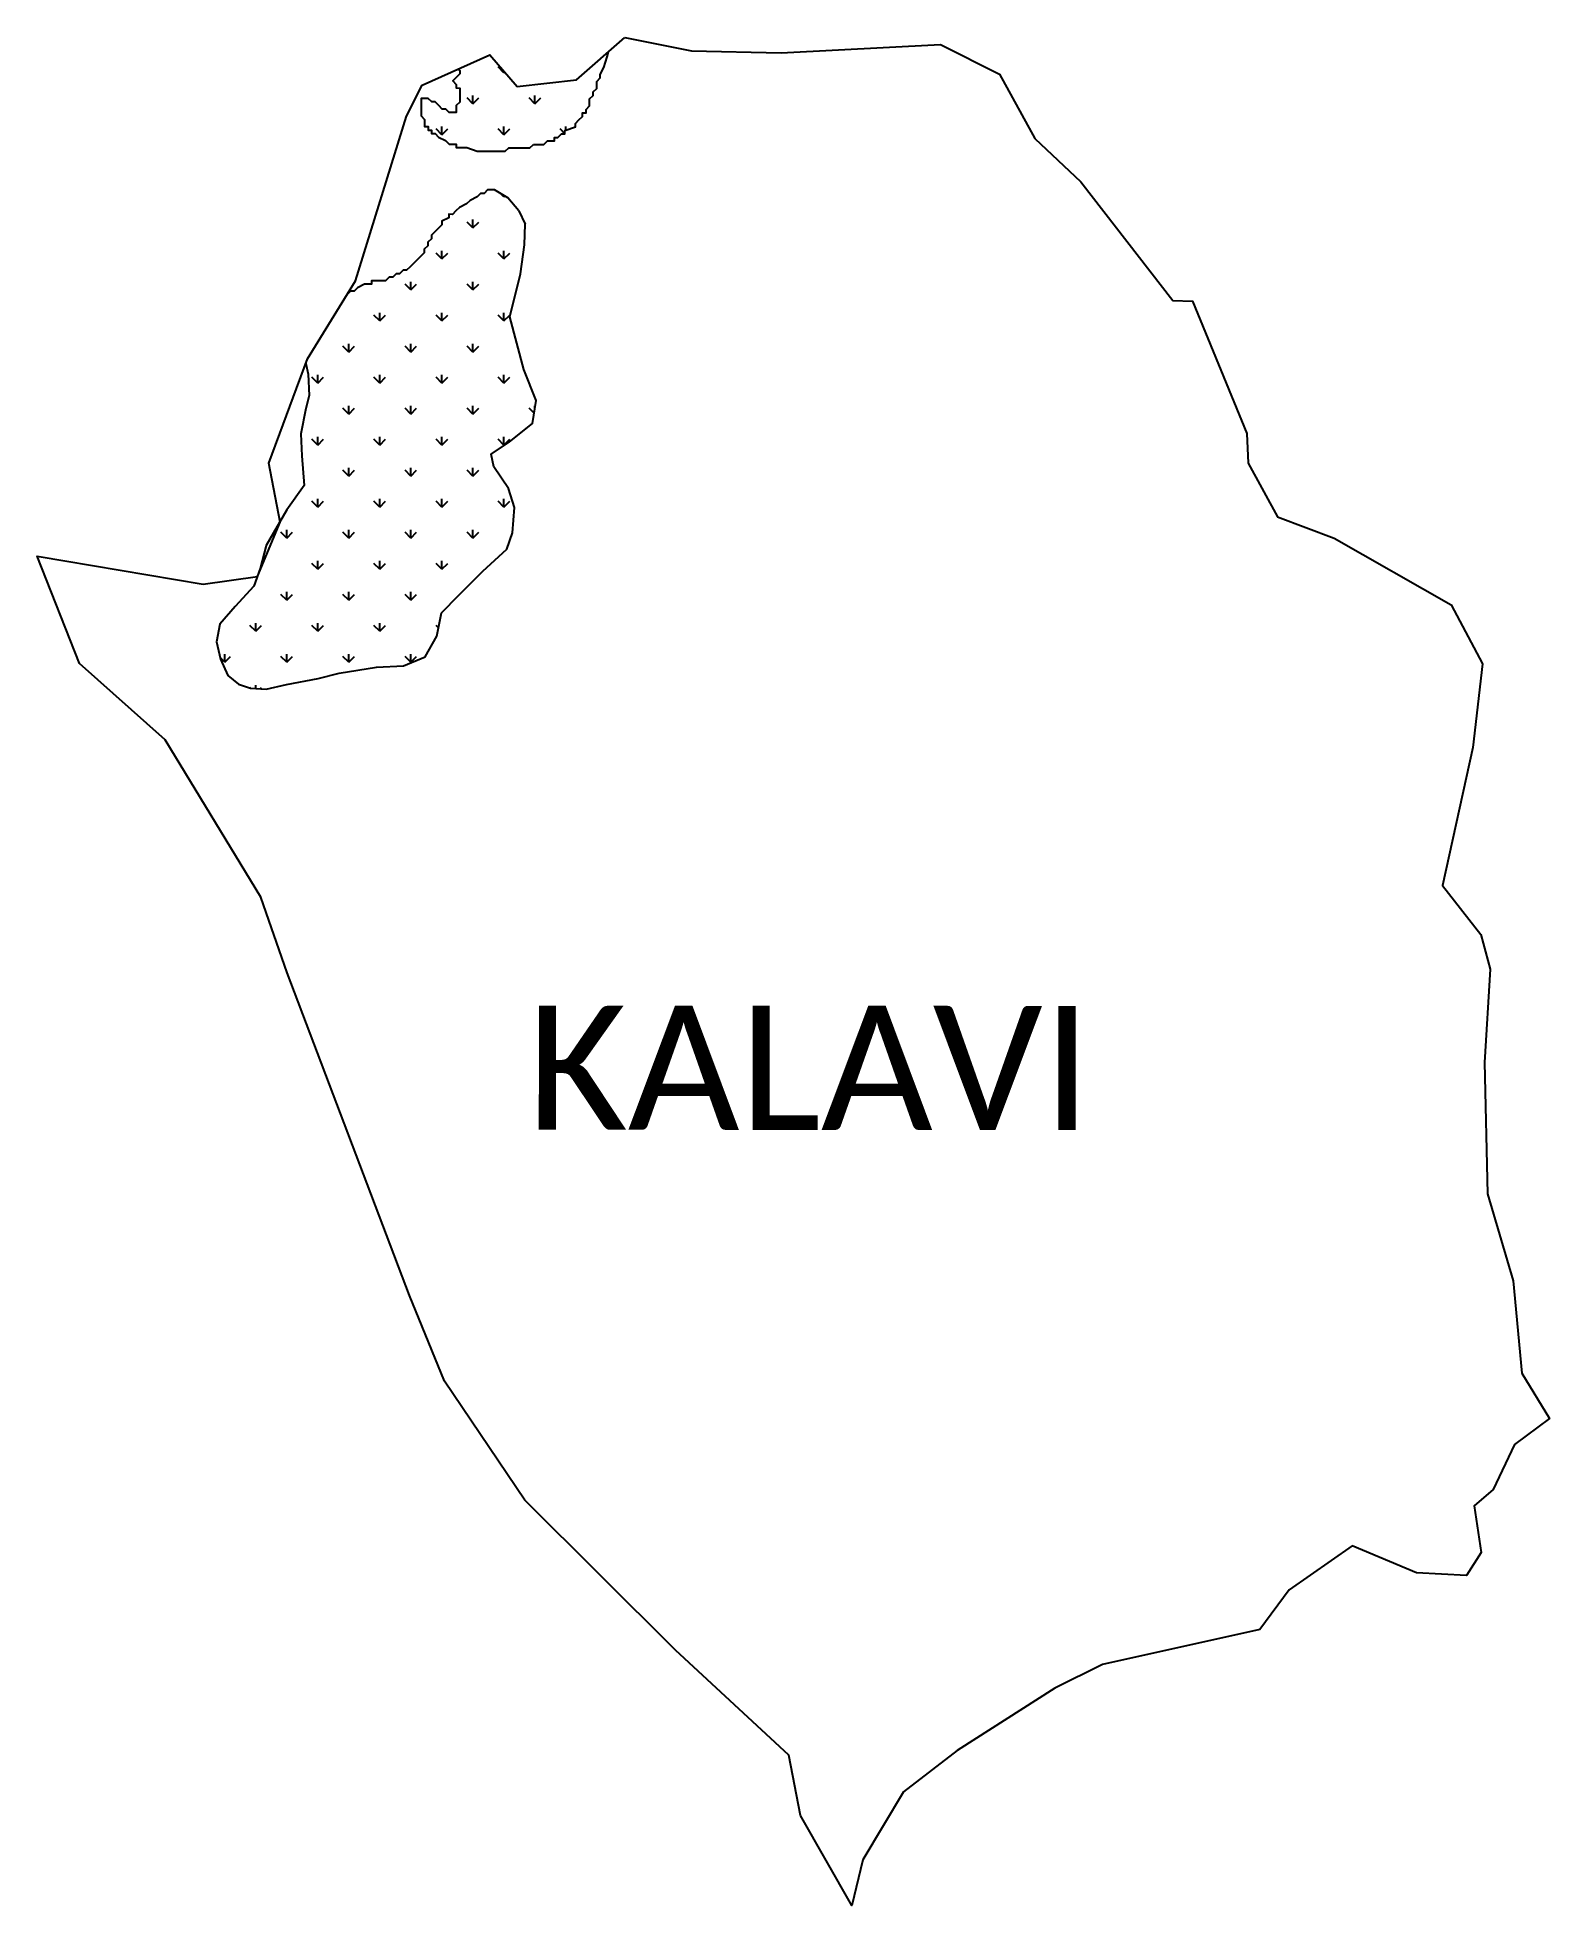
# Model space of a CAD drawing. Header units: metres. Extents: x 348792 to 350543, y 1757901 to 1760063.
import ezdxf

# ---------------------------------------------------------------- set-up
doc = ezdxf.new("R2010")
doc.units = ezdxf.units.M
doc.layers.add('MANGROOVES', color=112, linetype='Continuous')
doc.layers.add('VILLAGE NAME', color=250, linetype='Continuous')

msp = doc.modelspace()

# ---------------------------------------------------------------- linework, layer by layer
at = {"color": 3}
for points in [[(349472.1, 1760063.4), (349549.1, 1760047.6), (349652.8, 1760045.3), (349837.5, 1760055.2), (349905.7, 1760020.7), (349946.8, 1759946.2), (350000, 1759896.3), (350053.3, 1759827.5), (350106.6, 1759758.6), (350129.4, 1759758.1), (350192.3, 1759604.7), (350193.6, 1759570.6), (350227.6, 1759508.2), (350293.2, 1759483.5), (350428.6, 1759406.3), (350464.9, 1759338.3), (350453.9, 1759241.4), (350418.7, 1759081.7), (350463.1, 1759024.6), (350473.8, 1758984.6), (350467.4, 1758876.7), (350470.6, 1758724.6), (350500.4, 1758624), (350510.6, 1758517.1), (350542.7, 1758464.6), (350502, 1758434.3), (350477.5, 1758382.1), (350455.3, 1758363.4), (350463.5, 1758309.2), (350446.3, 1758282.7), (350388.5, 1758285.8), (350314, 1758317.1), (350241.3, 1758266.1), (350207.2, 1758220.1), (350025.2, 1758179.8), (349969.9, 1758152.3), (349856.7, 1758080), (349794.8, 1758032.2), (349747.4, 1757953.4), (349734.7, 1757900.5), (349675.2, 1758005), (349662, 1758074.7), (349530.6, 1758196.4), (349356.1, 1758369.9), (349263.1, 1758507.5), (349222.5, 1758606.7), (349081.1, 1758980.4), (349050.4, 1759067.9), (348939.9, 1759250.1), (348840.7, 1759338.4), (348791.8, 1759462.7), (348983.8, 1759430.5), (349046.7, 1759439.3), (349073, 1759502.1), (349059.7, 1759570.5), (349104.5, 1759691.1), (349160.3, 1759781.7), (349219.2, 1759972.2), (349237.5, 1760007.9), (349315.8, 1760043.3), (349347.4, 1760006.5), (349415.9, 1760014.3)], [(349415.9, 1760014.3), (349472.1, 1760063.4)]]:
    msp.add_lwpolyline(points, dxfattribs=at)
at = {"layer": 'MANGROOVES', "linetype": 'Continuous'}
for p, q in [((349332, 1760022.4), (349325.2, 1760029.2)), ((349332, 1760022.4), (349332, 1760024.5)), ((349332, 1760022.4), (349332.9, 1760023.4)), ((349296, 1759986.5), (349289.3, 1759993.3)), ((349296, 1759986.5), (349296, 1759996)), ((349296, 1759986.5), (349302.8, 1759993.3)), ((349367.9, 1759986.5), (349361.1, 1759993.3)), ((349367.9, 1759986.5), (349367.9, 1759996)), ((349367.9, 1759986.5), (349374.6, 1759993.3)), ((349260.1, 1759950.6), (349253.4, 1759957.3)), ((349260.1, 1759950.6), (349260.1, 1759960.1)), ((349260.1, 1759950.6), (349266.9, 1759957.3)), ((349332, 1759950.6), (349325.2, 1759957.3)), ((349332, 1759950.6), (349332, 1759960.1)), ((349332, 1759950.6), (349338.7, 1759957.3)), ((349402.7, 1759951.7), (349397.1, 1759957.3)), ((349403.8, 1759956), (349403.8, 1759960.1)), ((349332, 1759878.8), (349327.9, 1759882.8)), ((349332, 1759878.8), (349332, 1759880.3)), ((349332, 1759878.8), (349332.9, 1759879.7)), ((349296, 1759842.8), (349289.3, 1759849.6)), ((349296, 1759842.8), (349296, 1759852.4)), ((349296, 1759842.8), (349302.8, 1759849.6)), ((349260.1, 1759806.9), (349253.4, 1759813.6)), ((349260.1, 1759806.9), (349260.1, 1759816.4)), ((349260.1, 1759806.9), (349266.9, 1759813.6)), ((349332, 1759806.9), (349325.2, 1759813.6)), ((349332, 1759806.9), (349332, 1759816.4)), ((349332, 1759806.9), (349338.7, 1759813.6)), ((349224.2, 1759771), (349217.5, 1759777.7)), ((349224.2, 1759771), (349224.2, 1759780.5)), ((349224.2, 1759771), (349230.9, 1759777.7)), ((349296, 1759771), (349289.3, 1759777.7)), ((349296, 1759771), (349296, 1759780.5)), ((349296, 1759771), (349302.8, 1759777.7)), ((349188.3, 1759735.1), (349181.5, 1759741.8)), ((349188.3, 1759735.1), (349188.3, 1759744.6)), ((349188.3, 1759735.1), (349195, 1759741.8)), ((349260.1, 1759735.1), (349253.4, 1759741.8)), ((349260.1, 1759735.1), (349260.1, 1759744.6)), ((349260.1, 1759735.1), (349266.9, 1759741.8)), ((349332, 1759735.1), (349325.2, 1759741.8)), ((349332, 1759735.1), (349332, 1759744.6)), ((349332, 1759735.1), (349338.7, 1759741.8)), ((349152.4, 1759699.1), (349145.6, 1759705.9)), ((349152.4, 1759699.1), (349152.4, 1759708.7)), ((349152.4, 1759699.1), (349159.1, 1759705.9)), ((349224.2, 1759699.1), (349217.5, 1759705.9)), ((349224.2, 1759699.1), (349224.2, 1759708.7)), ((349224.2, 1759699.1), (349230.9, 1759705.9)), ((349296, 1759699.1), (349289.3, 1759705.9)), ((349296, 1759699.1), (349296, 1759708.7)), ((349296, 1759699.1), (349302.8, 1759705.9)), ((349116.4, 1759663.2), (349109.7, 1759670)), ((349116.4, 1759663.2), (349116.4, 1759672.8)), ((349116.4, 1759663.2), (349123.2, 1759670)), ((349188.3, 1759663.2), (349181.5, 1759670)), ((349188.3, 1759663.2), (349188.3, 1759672.8)), ((349188.3, 1759663.2), (349195, 1759670)), ((349260.1, 1759663.2), (349253.4, 1759670)), ((349260.1, 1759663.2), (349260.1, 1759672.8)), ((349260.1, 1759663.2), (349266.9, 1759670)), ((349332, 1759663.2), (349325.2, 1759670)), ((349332, 1759663.2), (349332, 1759672.8)), ((349332, 1759663.2), (349338.7, 1759670)), ((349152.4, 1759627.3), (349145.6, 1759634)), ((349152.4, 1759627.3), (349152.4, 1759636.8)), ((349152.4, 1759627.3), (349159.1, 1759634)), ((349224.2, 1759627.3), (349217.5, 1759634)), ((349224.2, 1759627.3), (349224.2, 1759636.8)), ((349224.2, 1759627.3), (349230.9, 1759634)), ((349296, 1759627.3), (349289.3, 1759634)), ((349296, 1759627.3), (349296, 1759636.8)), ((349296, 1759627.3), (349302.8, 1759634)), ((349366.9, 1759628.3), (349361.1, 1759634)), ((349367.9, 1759634.3), (349367.9, 1759636.8)), ((349116.4, 1759591.4), (349109.7, 1759598.1)), ((349116.4, 1759591.4), (349116.4, 1759600.9)), ((349116.4, 1759591.4), (349123.2, 1759598.1)), ((349188.3, 1759591.4), (349181.5, 1759598.1)), ((349188.3, 1759591.4), (349188.3, 1759600.9)), ((349188.3, 1759591.4), (349195, 1759598.1)), ((349260.1, 1759591.4), (349253.4, 1759598.1)), ((349260.1, 1759591.4), (349260.1, 1759600.9)), ((349260.1, 1759591.4), (349266.9, 1759598.1)), ((349332, 1759591.4), (349325.2, 1759598.1)), ((349332, 1759591.4), (349332, 1759600.9)), ((349332, 1759591.4), (349338.7, 1759598.1)), ((349152.4, 1759555.5), (349145.6, 1759562.2)), ((349152.4, 1759555.5), (349152.4, 1759565)), ((349152.4, 1759555.5), (349159.1, 1759562.2)), ((349224.2, 1759555.5), (349217.5, 1759562.2)), ((349224.2, 1759555.5), (349224.2, 1759565)), ((349224.2, 1759555.5), (349230.9, 1759562.2)), ((349296, 1759555.5), (349289.3, 1759562.2)), ((349296, 1759555.5), (349296, 1759565)), ((349296, 1759555.5), (349302.8, 1759562.2)), ((349116.4, 1759519.5), (349116.4, 1759529.1)), ((349188.3, 1759519.5), (349188.3, 1759529.1)), ((349260.1, 1759519.5), (349260.1, 1759529.1)), ((349332, 1759519.5), (349332, 1759529.1)), ((349116.4, 1759519.5), (349109.7, 1759526.3)), ((349116.4, 1759519.5), (349123.2, 1759526.3)), ((349188.3, 1759519.5), (349181.5, 1759526.3)), ((349188.3, 1759519.5), (349195, 1759526.3)), ((349260.1, 1759519.5), (349253.4, 1759526.3)), ((349260.1, 1759519.5), (349266.9, 1759526.3)), ((349332, 1759519.5), (349325.2, 1759526.3)), ((349332, 1759519.5), (349338.7, 1759526.3)), ((349080.5, 1759483.6), (349073.8, 1759490.4)), ((349080.5, 1759483.6), (349080.5, 1759493.1)), ((349080.5, 1759483.6), (349087.3, 1759490.4)), ((349152.4, 1759483.6), (349145.6, 1759490.4)), ((349152.4, 1759483.6), (349152.4, 1759493.1)), ((349152.4, 1759483.6), (349159.1, 1759490.4)), ((349224.2, 1759483.6), (349217.5, 1759490.4)), ((349224.2, 1759483.6), (349224.2, 1759493.1)), ((349224.2, 1759483.6), (349230.9, 1759490.4)), ((349296, 1759483.6), (349289.3, 1759490.4)), ((349296, 1759483.6), (349296, 1759493.1)), ((349296, 1759483.6), (349302.8, 1759490.4)), ((349116.4, 1759447.7), (349109.7, 1759454.4)), ((349116.4, 1759447.7), (349116.4, 1759457.2)), ((349116.4, 1759447.7), (349123.2, 1759454.4)), ((349188.3, 1759447.7), (349181.5, 1759454.4)), ((349188.3, 1759447.7), (349188.3, 1759457.2)), ((349188.3, 1759447.7), (349195, 1759454.4)), ((349260.1, 1759447.7), (349253.4, 1759454.4)), ((349260.1, 1759447.7), (349260.1, 1759457.2)), ((349260.1, 1759447.7), (349266.9, 1759454.4)), ((349080.5, 1759411.8), (349080.5, 1759421.3)), ((349152.4, 1759411.8), (349152.4, 1759421.3)), ((349224.2, 1759411.8), (349224.2, 1759421.3)), ((349080.5, 1759411.8), (349073.8, 1759418.5)), ((349080.5, 1759411.8), (349087.3, 1759418.5)), ((349152.4, 1759411.8), (349145.6, 1759418.5)), ((349152.4, 1759411.8), (349159.1, 1759418.5)), ((349224.2, 1759411.8), (349217.5, 1759418.5)), ((349224.2, 1759411.8), (349230.9, 1759418.5)), ((349044.6, 1759375.9), (349037.9, 1759382.6)), ((349044.6, 1759375.9), (349044.6, 1759385.4)), ((349044.6, 1759375.9), (349051.3, 1759382.6)), ((349116.4, 1759375.9), (349109.7, 1759382.6)), ((349116.4, 1759375.9), (349116.4, 1759385.4)), ((349116.4, 1759375.9), (349123.2, 1759382.6)), ((349188.3, 1759375.9), (349181.5, 1759382.6)), ((349188.3, 1759375.9), (349188.3, 1759385.4)), ((349188.3, 1759375.9), (349195, 1759382.6)), ((349256.2, 1759379.8), (349253.4, 1759382.6)), ((349008.7, 1759339.9), (349003.7, 1759344.9)), ((349008.7, 1759339.9), (349008.7, 1759349.5)), ((349008.7, 1759339.9), (349015.4, 1759346.7)), ((349080.5, 1759339.9), (349073.8, 1759346.7)), ((349080.5, 1759339.9), (349080.5, 1759349.5)), ((349080.5, 1759339.9), (349087.3, 1759346.7)), ((349152.4, 1759339.9), (349145.6, 1759346.7)), ((349152.4, 1759339.9), (349152.4, 1759349.5)), ((349152.4, 1759339.9), (349159.1, 1759346.7)), ((349224.2, 1759339.9), (349217.5, 1759346.7)), ((349224.2, 1759339.9), (349224.2, 1759349.5)), ((349224.2, 1759339.9), (349230.9, 1759346.7)), ((349044.6, 1759309.6), (349044.6, 1759313.5)), ((349038.6, 1759310), (349037.9, 1759310.8)), ((349049.9, 1759309.3), (349051.3, 1759310.8))]:
    msp.add_line(p, q, dxfattribs=at)
at = {"layer": 'MANGROOVES', "flags": 128}
for points in [[(349279.3, 1760026.8), (349281, 1760025.1), (349281, 1760021), (349276.9, 1760016.9), (349272.9, 1760012.9), (349276.9, 1760008.8), (349276.9, 1760004.8), (349281, 1760004.7), (349281, 1760000.7), (349280.9, 1759996.6), (349280.9, 1759992.6), (349280.9, 1759988.5), (349276.8, 1759984.4), (349276.8, 1759980.4), (349276.8, 1759976.3), (349272.8, 1759976.3), (349268.7, 1759976.3), (349264.7, 1759980.4), (349260.6, 1759980.4), (349256.5, 1759984.5), (349252.5, 1759988.6), (349248.4, 1759988.6), (349244.4, 1759992.7), (349240.3, 1759992.7), (349236.3, 1759992.7), (349236.2, 1759988.6), (349236.2, 1759984.6), (349236.2, 1759980.5), (349236.2, 1759976.4), (349236.2, 1759972.4), (349240.2, 1759968.3), (349240.2, 1759964.2), (349240.2, 1759960.2), (349244.3, 1759960.2), (349244.3, 1759956.1), (349248.3, 1759956.1), (349248.3, 1759952), (349252.4, 1759952), (349256.4, 1759948), (349264.5, 1759943.9), (349268.6, 1759939.8), (349272.7, 1759939.8), (349276.7, 1759939.8), (349276.7, 1759935.7), (349280.8, 1759935.7), (349284.8, 1759935.7), (349288.9, 1759935.7), (349301.1, 1759931.6), (349305.1, 1759931.6), (349309.2, 1759931.6), (349313.2, 1759931.5), (349317.3, 1759931.5), (349321.4, 1759931.5), (349325.4, 1759931.5), (349329.5, 1759931.5), (349333.6, 1759931.5), (349337.6, 1759935.5), (349341.7, 1759935.5), (349345.7, 1759935.5), (349349.8, 1759935.5), (349353.9, 1759935.5), (349357.9, 1759935.5), (349362, 1759935.5)], [(349366.1, 1759939.5), (349370.1, 1759939.5), (349374.2, 1759939.5), (349378.2, 1759939.5), (349382.3, 1759943.5), (349386.4, 1759943.5), (349390.4, 1759943.5), (349390.5, 1759947.6), (349394.5, 1759947.6), (349398.6, 1759951.6), (349402.7, 1759951.6), (349402.7, 1759955.7), (349414.9, 1759959.7), (349414.9, 1759963.7), (349418.9, 1759967.8), (349423, 1759971.8), (349423, 1759975.9), (349427.1, 1759975.9), (349427.1, 1759980), (349431.2, 1759984), (349431.2, 1759988.1), (349431.2, 1759992.1), (349435.3, 1759996.2), (349435.3, 1760000.2), (349439.4, 1760004.3), (349439.4, 1760008.4), (349439.4, 1760012.4), (349443.4, 1760016.5), (349443.5, 1760020.5), (349447.5, 1760028.6), (349451.6, 1760040.8), (349453.2, 1760046.8)], [(349349.2, 1759862.4), (349336.6, 1759877.5), (349321.2, 1759886.8), (349313.1, 1759886.9), (349309, 1759882.8), (349305, 1759882.8), (349300.9, 1759878.8), (349292.8, 1759874.7), (349288.7, 1759870.7), (349280.6, 1759866.6), (349276.5, 1759862.6), (349272.4, 1759858.5), (349268.4, 1759858.6), (349268.4, 1759854.5), (349260.2, 1759850.5), (349260.2, 1759846.4), (349256.1, 1759842.3), (349252.1, 1759838.3), (349248, 1759834.2), (349248, 1759830.2), (349243.9, 1759826.1), (349243.9, 1759822.1), (349239.8, 1759818), (349239.8, 1759814), (349235.7, 1759809.9), (349231.7, 1759805.9), (349227.6, 1759801.8), (349223.5, 1759797.8), (349219.4, 1759793.7), (349215.4, 1759793.7), (349211.3, 1759789.7), (349207.2, 1759789.7), (349203.2, 1759785.6), (349199.1, 1759785.6), (349195, 1759781.6), (349191, 1759781.6), (349186.9, 1759781.6), (349182.9, 1759781.6), (349178.8, 1759781.6), (349178.8, 1759777.6), (349174.7, 1759777.6), (349170.7, 1759777.6), (349162.5, 1759773.6), (349158.5, 1759769.5), (349154.4, 1759769.5), (349150.3, 1759765.5), (349150.3, 1759765.5)], [(349102.5, 1759685.7), (349105.3, 1759673.3), (349106.4, 1759648.9), (349102.5, 1759633.6), (349096.9, 1759604.3), (349097.9, 1759578.9), (349100.9, 1759544.4), (349080.5, 1759516.5), (349056.8, 1759475), (349049.8, 1759448.5), (349042.6, 1759428.2), (349020.9, 1759404.4), (349003, 1759384.1), (348999.1, 1759363.7), (349004, 1759343.5), (349012.5, 1759324.6), (349024.8, 1759314.4), (349038.5, 1759310), (349056.8, 1759308.9), (349080.4, 1759314.3), (349116.9, 1759321), (349141.3, 1759327.5), (349184.4, 1759334.3), (349215.7, 1759335.8), (349240.9, 1759346.2), (349254.2, 1759370.2), (349259.8, 1759397.2), (349279.9, 1759417.7), (349307.7, 1759445.3), (349335.4, 1759470.7), (349342.1, 1759489.9), (349344.4, 1759519.2), (349337.3, 1759541.2), (349320.4, 1759566.2), (349317.4, 1759581), (349338.3, 1759595), (349365, 1759616.5), (349369.3, 1759643), (349355.1, 1759679), (349339, 1759739.9), (349351.2, 1759789.8), (349355.9, 1759823.2), (349356.5, 1759847.3)]]:
    msp.add_lwpolyline(points, dxfattribs=at)
at = {"layer": 'MANGROOVES'}
for points in [[(349362, 1759935.5), (349366.1, 1759939.5)], [(349349.2, 1759862.4), (349356.5, 1759847.3)]]:
    msp.add_lwpolyline(points, dxfattribs=at)

# ---------------------------------------------------------------- texts
at = {"layer": 'VILLAGE NAME', "insert": (349358.9, 1758942.4), "char_height": 143.7, "attachment_point": 1, "rotation": 359.9793}
msp.add_mtext_dynamic_manual_height_columns('{\\fCalibri|b0|i0|c0|p34;KALAVI}', width=1418, gutter_width=718.5, heights=[0], dxfattribs=at)

doc.saveas('drawing.dxf')
